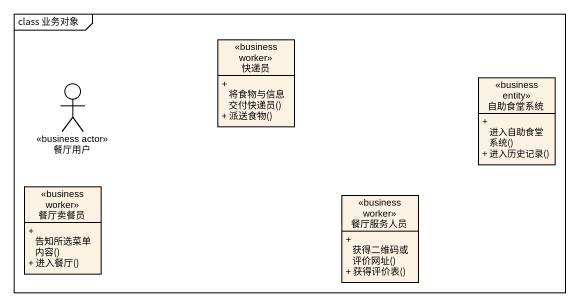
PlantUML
@startuml
mainframe class 业务对象
allowmixing
hide circle
hide empty members
skinparam classAttributeIconSize 0
class 快递员 <<business worker>> {
  + 将食物与信息交付快递员()
  + 派送食物()
}
actor 餐厅用户 <<business actor>>
class 自助食堂系统 <<business entity>> {
  + 进入自助食堂系统()
  + 进入历史记录()
}
class 餐厅卖餐员 <<business worker>> #FCF2E3 {
  + 告知所选菜单内容()
  + 进入餐厅()
}
class 餐厅服务人员 <<business worker>> {
  + 获得二维码或评价网址()
  + 获得评价表()
}
@enduml
